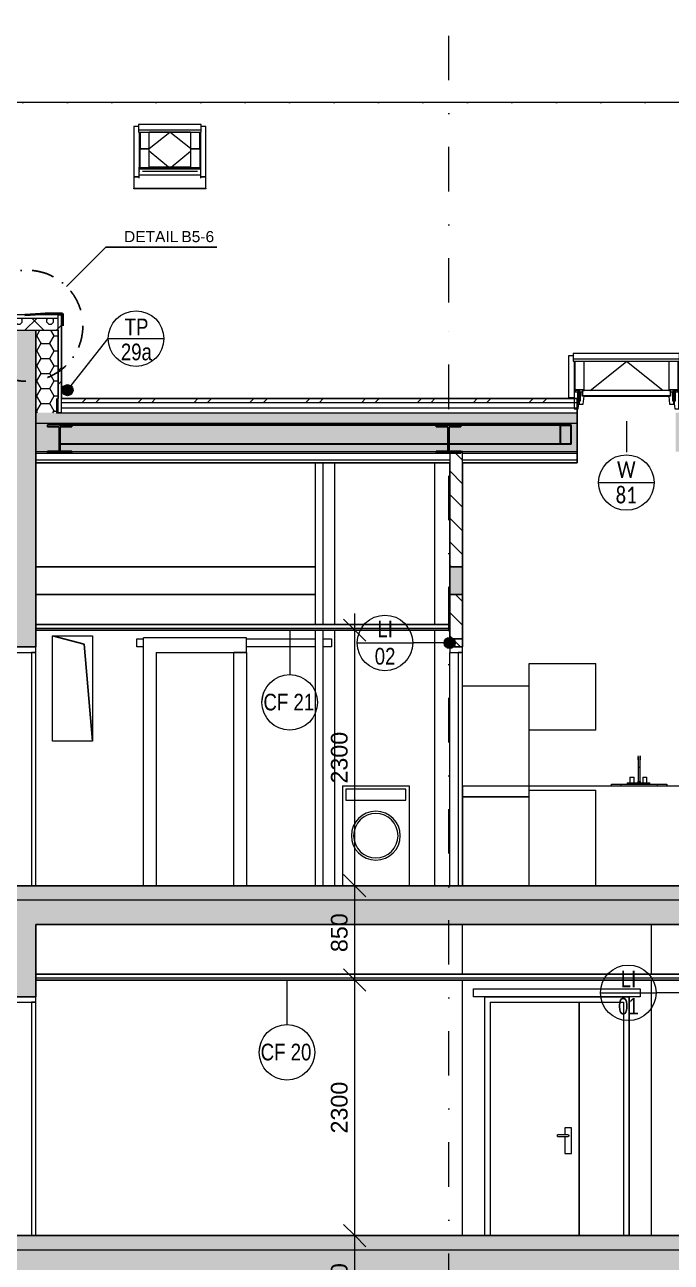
# Model space of a CAD drawing. Header units: millimetres. Extents: x -9657 to 178820, y -8645 to 72638.
# Drawn here: x 45482 to 51301, y 3810 to 14950 of the extents above; entities that cross this region are included whole.
import ezdxf

# ---------------------------------------------------------------- set-up
doc = ezdxf.new("R2010")
doc.units = ezdxf.units.MM
for name, pattern in [('HA_DashDot_10mm-S3mm', [1000, 400, -300, 0, -300]), ('HA_DashDot_4mm-S1mm', [400, 200, -100, 0, -100]), ('HA_Dot-S4mm', [400, 0, -400])]:
    doc.linetypes.add(name, pattern=pattern)
for name, color, linetype, lineweight in [('A-____-____-DIMS', 9, 'Continuous', 5), ('A-____-____-DIMS-100', 9, 'Continuous', 5), ('A-CLNG-____-IDEN', 9, 'Continuous', 9), ('A-CLNG-____-MCUT', 9, 'Continuous', 25), ('A-DETL-____-OTLN', 9, 'Continuous', 25), ('A-DETL-____-THIN', 9, 'Continuous', 9), ('A-DETL-____-WIDE', 9, 'Continuous', 40), ('A-DETL-GENF-OTLN', 9, 'Continuous', 9), ('A-DOOR-____-MCUT', 9, 'Continuous', 9), ('A-DOOR-____-OTLN', 9, 'Continuous', 9), ('A-DOOR-FRAM-MCUT', 9, 'Continuous', 9), ('A-DOOR-FRAM-OTLN', 9, 'Continuous', 9), ('A-FLOR-____-MCUT', 9, 'Continuous', 25), ('A-FLOR-____-OVHD', 9, 'HA_DashDot_4mm-S1mm', 25), ('A-FLOR-____-PATT', 9, 'Continuous', 25), ('A-FLOR-LEVL-OTLN', 9, 'Continuous', 9), ('A-GENM-____-IDEN', 9, 'Continuous', 9), ('A-GENM-____-MCUT', 9, 'Continuous', 25), ('A-GENM-____-OTLN', 9, 'Continuous', 9), ('A-GLAZ-____-IDEN', 9, 'Continuous', 9), ('A-GLAZ-____-MCUT', 9, 'Continuous', 5), ('A-GLAZ-____-OTLN', 9, 'Continuous', 5), ('A-ROOF-____-MCUT', 9, 'Continuous', 25), ('A-ROOF-____-OTLN', 9, 'Continuous', 9), ('A-ROOF-____-PATT', 9, 'Continuous', 25), ('A-WALL-____-MCUT', 9, 'Continuous', 25), ('A-WALL-____-OTLN', 9, 'Continuous', 9), ('A-WALL-____-PATT', 9, 'Continuous', 25), ('E-ELEC-FIXT-OTLN', 9, 'Continuous', 9), ('G-____-____-TEXT', 9, 'Continuous', 5), ('I-WALL-____-MCUT', 9, 'Continuous', 25), ('I-WALL-____-OTLN', 9, 'Continuous', 9), ('P-SANR-FIXT-OTLN', 9, 'Continuous', 9), ('Q-CASE-____-OTLN', 9, 'Continuous', 9), ('Q-SPCQ-____-OTLN', 9, 'Continuous', 9), ('S-BEAM-____-MCUT', 9, 'Continuous', 25), ('S-COLS-____-OTLN', 9, 'Continuous', 9), ('S-GRID-____-OTLN', 9, 'Continuous', 5)]:
    doc.layers.add(name, color=color, linetype=linetype, lineweight=lineweight)
doc.styles.add('Arial_1', font='arial.ttf', dxfattribs={"height": 150})
doc.styles.add('Arial_2', font='arial.ttf', dxfattribs={"height": 100})
doc.styles.add('Arial_3', font='arial.ttf', dxfattribs={"width": 0.8, "height": 150})
doc.styles.add('Calibri', font='calibri.ttf', dxfattribs={"width": 0.8, "height": 150})
doc.dimstyles.new('Inner_Dimensions_1', dxfattribs={"dimscale": 304.8, "dimtxt": 153.03891, "dimasz": 0.656168, "dimexe": 0.492126, "dimexo": 0.0625, "dimgap": 0.065617, "dimtad": 1, "dimdec": 0, "dimzin": 0, "dimdsep": 46, "dimtxsty": 'Arial_1', "dimblk1": 'OBLIQUE', "dimblk2": 'OBLIQUE', "dimsah": 1, "dimcen": 0.09, "dimdle": 0.492126, "dimazin": 0, "dimtfac": 1, "dimtdec": 4, "dimtix": 1, "dimtmove": 0, "dimatfit": 3, "dimfxl": 0.492126, "dimfxlon": 1, "dimtvp": 1, "dimtolj": 1, "dimtzin": 0, "dimlwd": 9, "dimlwe": 9, "dimarcsym": 2})
pattern_1 = [(45, (-49176.07, 1865.4), (-251.447, 251.447), []), (45, (-49176.07, 2246.4), (-251.447, 251.447), [])]
pattern_2 = [(0, (-49176.066, 1865.4), (117.187, 67.658), [78.125, -156.25]), (120, (-49176.066, 1865.4), (-117.18755, 67.65879), [78.125, -156.25]), (60, (-49176.066, 1865.4), (-5e-05, 135.31592), [0, -156.25, 78.125, 0])]

# ---------------------------------------------------------------- blocks, each defined once
blk = doc.blocks.new('HA_DR_Double_Swing_Solid - In_BJ_1200x2100_800-1662849-ŘEZ C-C OBJEKT C')
at = {"layer": 'A-DOOR-____-OTLN', "color": 50}
for p, q in [((-27560, 4050), (-27560, 6150)), ((-27560, 6150), (-27560, 4050)), ((-27630, 5020), (-27690, 5020)), ((-27690, 5020), (-27690, 4957)), ((-27630, 4790), (-27630, 5020)), ((-27660, 4957), (-27755, 4957)), ((-27755, 4950), (-27755, 4957)), ((-27755, 4942), (-27755, 4950)), ((-27755, 4942), (-27660, 4942)), ((-27690, 4943), (-27690, 4790)), ((-27690, 4790), (-27630, 4790))]:
    blk.add_line(p, q, dxfattribs=at)
for points, knots in [([(-27660, 4957), (-27660, 4957), (-27659, 4957), (-27659, 4957), (-27658, 4957), (-27658, 4957), (-27657, 4957), (-27657, 4957), (-27657, 4957), (-27656, 4956), (-27656, 4956), (-27655, 4956), (-27655, 4955), (-27654, 4955), (-27654, 4954), (-27653, 4954), (-27653, 4953), (-27653, 4952), (-27652, 4951), (-27652, 4950)], [0.5, 0.5, 0.5, 0.5, 0.5208333, 0.5416667, 0.5625, 0.5833333, 0.6041667, 0.625, 0.6458333, 0.6666667, 0.6875, 0.7083333, 0.75, 0.7708333, 0.7916667, 0.8333333, 0.875, 0.9166667, 1, 1, 1, 1]), ([(-27652, 4950), (-27652, 4949), (-27653, 4948), (-27653, 4947), (-27653, 4946), (-27654, 4946), (-27654, 4945), (-27655, 4945), (-27655, 4944), (-27656, 4944), (-27657, 4943), (-27657, 4943), (-27657, 4943), (-27658, 4943), (-27658, 4943), (-27659, 4943), (-27659, 4943), (-27660, 4942), (-27660, 4942)], [0, 0, 0, 0, 0.0833333, 0.125, 0.1666667, 0.2083333, 0.2291667, 0.25, 0.2916667, 0.3333333, 0.3541667, 0.375, 0.3958333, 0.4166667, 0.4375, 0.4583333, 0.4791667, 0.5, 0.5, 0.5, 0.5])]:
    blk.add_open_spline(points, degree=3, knots=knots, dxfattribs=at)
at = {"layer": 'A-DOOR-FRAM-OTLN', "color": 50}
for p, q in [((-28410, 4050), (-28410, 6200)), ((-27110, 6200), (-28410, 6200)), ((-28360, 6150), (-28360, 4050)), ((-28360, 6150), (-27160, 6150)), ((-27160, 6150), (-27160, 4050)), ((-27110, 4050), (-27110, 6200))]:
    blk.add_line(p, q, dxfattribs=at)
blk = doc.blocks.new('HA_DR_Single_Swing_Solid - In_BJ_900x2100_Vstup-V38-ŘEZ C-C OBJEKT C')
at = {"layer": 'A-DOOR-____-MCUT', "color": 50}
for p, q in [((-32450, 9300), (-32490, 9300)), ((-32490, 9300), (-32490, 7200)), ((-32450, 7200), (-32450, 9300)), ((-32490, 7200), (-32450, 7200))]:
    blk.add_line(p, q, dxfattribs=at)
at = {"layer": 'A-DOOR-FRAM-MCUT', "color": 50}
for p, q in [((-32450, 9350), (-32700, 9350)), ((-32700, 9350), (-32700, 9300)), ((-32700, 9300), (-32450, 9300)), ((-32450, 9300), (-32450, 9350))]:
    blk.add_line(p, q, dxfattribs=at)
at = {"layer": 'A-DOOR-FRAM-OTLN', "color": 50}
blk.add_line((-32700, 7200), (-32700, 9300), dxfattribs=at)
blk = doc.blocks.new('HA_DR_Single_SlidingToPocket_Solid - In_BJ_700x2100-2021921-ŘEZ C-C OBJEKT C')
at = {"layer": 'A-DOOR-FRAM-OTLN', "color": 50}
for p, q in [((-31480, 7200), (-31480, 9430)), ((-30555, 9430), (-31480, 9430)), ((-30555, 9300), (-30555, 9430)), ((-31367, 9300), (-31367, 7200)), ((-31367, 9300), (-30555, 9300)), ((-30667, 7200), (-30667, 9300)), ((-30555, 9300), (-30667, 9300)), ((-30555, 9300), (-30555, 7200))]:
    blk.add_line(p, q, dxfattribs=at)
blk = doc.blocks.new('Casework 9 - Casework 6-1428134-ŘEZ C-C OBJEKT C')
at = {"layer": 'Q-CASE-____-OTLN', "color": 50}
for q in [(-24685, 8100), (-28610, 7200)]:
    blk.add_line((-28610, 8100), q, dxfattribs=at)
blk = doc.blocks.new('Lednice_Mraznička_ADNS - Lednice 600x600x1800-1423141-ŘEZ C-C OBJEKT C')
at = {"layer": 'Q-SPCQ-____-OTLN', "color": 50}
for p, q in [((-28610, 9000), (-28010, 9000)), ((-28610, 8000), (-28610, 9000)), ((-28010, 8000), (-28010, 9000)), ((-28010, 8000), (-28610, 8000)), ((-28610, 8000), (-28010, 8000)), ((-28610, 7200), (-28610, 8000)), ((-28010, 7200), (-28010, 8000))]:
    blk.add_line(p, q, dxfattribs=at)
blk = doc.blocks.new('Kuchyňská_linka_myčka_ADNS - Myčka-1423139-ŘEZ C-C OBJEKT C')
at = {"layer": 'Q-SPCQ-____-OTLN', "color": 50}
for p, q in [((-28010, 9200), (-27410, 9200)), ((-28010, 9000), (-28010, 9200)), ((-27410, 8600), (-27410, 9200)), ((-27410, 8600), (-28010, 8600)), ((-28010, 8060), (-27410, 8060)), ((-28010, 7200), (-28010, 8060)), ((-27410, 7200), (-27410, 8060))]:
    blk.add_line(p, q, dxfattribs=at)
blk = doc.blocks.new('Skříňka se dřezem_ pravoúhlá - 500 x 440mm-1427235-ŘEZ C-C OBJEKT C')
at = {"layer": 'P-SANR-FIXT-OTLN', "color": 50}
for p, q in [((-27020, 8373), (-27020, 8373)), ((-27030, 8333), (-27030, 8325)), ((-27030, 8318), (-27030, 8138)), ((-27030, 8300), (-27030, 8265)), ((-27020, 8265), (-27029, 8265)), ((-27011, 8265), (-27020, 8265)), ((-27011, 8265), (-27011, 8300)), ((-27010, 8138), (-27010, 8333)), ((-27103, 8176), (-27103, 8125)), ((-27103, 8176), (-27064, 8176)), ((-27064, 8125), (-27064, 8176)), ((-27033, 8138), (-27033, 8125)), ((-27033, 8138), (-27007, 8138)), ((-27007, 8125), (-27007, 8138)), ((-26988, 8176), (-26988, 8125)), ((-26988, 8176), (-26950, 8176)), ((-26950, 8125), (-26950, 8176)), ((-27271, 8113), (-27271, 8100)), ((-27270, 8113), (-27186, 8113)), ((-27270, 8100), (-27270, 8113)), ((-27186, 8113), (-26855, 8113)), ((-27186, 8113), (-27186, 8100)), ((-27128, 8125), (-27128, 8113)), ((-27127, 8125), (-27109, 8125)), ((-27109, 8125), (-27083, 8125)), ((-27083, 8125), (-26969, 8125)), ((-26969, 8125), (-26944, 8125)), ((-26944, 8125), (-26925, 8125)), ((-26925, 8113), (-26925, 8125)), ((-26855, 8113), (-26770, 8113)), ((-26855, 8100), (-26855, 8113)), ((-26770, 8100), (-26770, 8113)), ((-26770, 8113), (-26770, 8113)), ((-26770, 8100), (-26770, 8113)), ((-26769, 8100), (-26769, 8113))]:
    blk.add_line(p, q, dxfattribs=at)
at = {"layer": 'P-SANR-FIXT-OTLN', "color": 50, "flags": 128}
for points in [[(-27030, 8364), (-27030, 8363), (-27030, 8363), (-27030, 8363), (-27030, 8363), (-27030, 8362), (-27030, 8362), (-27030, 8361), (-27030, 8360), (-27030, 8359), (-27030, 8359), (-27030, 8357), (-27030, 8356), (-27030, 8355), (-27030, 8354), (-27030, 8352), (-27030, 8351), (-27030, 8349), (-27030, 8348), (-27030, 8346), (-27030, 8344), (-27030, 8342), (-27030, 8340), (-27030, 8338), (-27030, 8336), (-27030, 8334), (-27030, 8332), (-27030, 8330), (-27030, 8328), (-27030, 8325), (-27030, 8323), (-27030, 8321), (-27030, 8318), (-27030, 8316), (-27030, 8313), (-27030, 8311), (-27030, 8308), (-27030, 8306), (-27030, 8303), (-27030, 8301), (-27030, 8300)], [(-27030, 8333), (-27030, 8335), (-27030, 8336), (-27030, 8337), (-27030, 8338), (-27030, 8339), (-27030, 8341), (-27030, 8342), (-27030, 8343), (-27030, 8344), (-27030, 8345), (-27030, 8346), (-27030, 8347), (-27030, 8348), (-27030, 8349), (-27030, 8350), (-27030, 8351), (-27030, 8352), (-27030, 8353), (-27030, 8354), (-27030, 8355), (-27030, 8356)], [(-27029, 8365), (-27029, 8365), (-27029, 8366), (-27029, 8366), (-27029, 8367), (-27029, 8367), (-27029, 8367), (-27029, 8368), (-27028, 8368), (-27028, 8368)], [(-27012, 8369), (-27012, 8368), (-27012, 8368), (-27011, 8368), (-27011, 8367), (-27011, 8367), (-27011, 8367), (-27011, 8366), (-27011, 8366), (-27011, 8366), (-27011, 8365), (-27011, 8365), (-27011, 8364), (-27011, 8364), (-27010, 8364), (-27010, 8364)], [(-27011, 8300), (-27011, 8303), (-27011, 8305), (-27011, 8308), (-27011, 8310), (-27011, 8313), (-27011, 8315), (-27011, 8318), (-27011, 8320), (-27011, 8322), (-27011, 8325), (-27011, 8327), (-27011, 8329), (-27011, 8332), (-27011, 8334), (-27011, 8336), (-27011, 8338), (-27011, 8340), (-27011, 8342), (-27011, 8344), (-27011, 8346), (-27011, 8347), (-27011, 8349), (-27011, 8351), (-27011, 8352), (-27011, 8353), (-27011, 8355), (-27011, 8356), (-27011, 8357), (-27011, 8358), (-27011, 8359), (-27011, 8360), (-27011, 8361), (-27011, 8362), (-27011, 8362), (-27011, 8363), (-27011, 8363), (-27011, 8363), (-27011, 8363), (-27011, 8364), (-27011, 8364)], [(-27010, 8364), (-27010, 8364), (-27010, 8363), (-27010, 8363), (-27010, 8363), (-27010, 8363), (-27010, 8363), (-27010, 8362), (-27010, 8362), (-27010, 8362), (-27010, 8361), (-27010, 8361), (-27010, 8360), (-27010, 8360), (-27010, 8359), (-27010, 8358), (-27010, 8358), (-27010, 8357), (-27010, 8356), (-27010, 8355), (-27010, 8354), (-27010, 8353), (-27010, 8353), (-27010, 8352), (-27010, 8351), (-27010, 8350), (-27010, 8349), (-27010, 8348), (-27010, 8347), (-27010, 8345), (-27010, 8344), (-27010, 8343), (-27010, 8342), (-27010, 8341), (-27010, 8340), (-27010, 8338), (-27010, 8337), (-27010, 8336), (-27010, 8335), (-27010, 8334), (-27010, 8333)]]:
    blk.add_lwpolyline(points, dxfattribs=at)
blk = doc.blocks.new('HA_DR_Single_Swing_Solid - In_BJ_900x2100_Vstup-V41-ŘEZ C-C OBJEKT C')
at = {"layer": 'A-DOOR-____-MCUT', "color": 50}
for p, q in [((-32450, 6150), (-32490, 6150)), ((-32490, 6150), (-32490, 4050)), ((-32450, 4050), (-32450, 6150)), ((-32490, 4050), (-32450, 4050))]:
    blk.add_line(p, q, dxfattribs=at)
at = {"layer": 'A-DOOR-FRAM-MCUT', "color": 50}
for p, q in [((-32450, 6200), (-32700, 6200)), ((-32700, 6200), (-32700, 6150)), ((-32700, 6150), (-32450, 6150)), ((-32450, 6150), (-32450, 6200))]:
    blk.add_line(p, q, dxfattribs=at)
at = {"layer": 'A-DOOR-FRAM-OTLN', "color": 50}
blk.add_line((-32700, 6150), (-32700, 4050), dxfattribs=at)
blk = doc.blocks.new('R_bathroom_washing_machine - 600x600x900-1428203-ŘEZ C-C OBJEKT C')
at = {"layer": 'E-ELEC-FIXT-OTLN', "color": 50}
for p, q in [((-29690, 8100), (-29090, 8100)), ((-29690, 8100), (-29690, 7200)), ((-29660, 8070), (-29660, 7970)), ((-29120, 8070), (-29660, 8070)), ((-29120, 7970), (-29120, 8070)), ((-29090, 8100), (-29090, 7200)), ((-29660, 7970), (-29120, 7970))]:
    blk.add_line(p, q, dxfattribs=at)
for radius, start, end in [(220, 90, 270), (200, 90, 270), (220, 270, 90), (200, 270, 90)]:
    blk.add_arc((-29390, 7650), radius, start, end, dxfattribs=at)
blk = doc.blocks.new('Roof-Windows_VELUX_GLL_1061 - PK08-1786651-ŘEZ C-C OBJEKT C')
at = {"layer": 'A-GLAZ-____-MCUT', "color": 250}
for p, q in [((-27606, 11591), (-27656, 11591)), ((-27656, 11591), (-27656, 11585)), ((-27573, 11644), (-27606, 11644)), ((-27606, 11644), (-27606, 11493)), ((-27606, 11585), (-27606, 11591)), ((-27516, 11664), (-27600, 11664)), ((-27600, 11664), (-27600, 11648)), ((-27600, 11648), (-27591, 11648)), ((-27591, 11648), (-27591, 11660)), ((-27591, 11660), (-27556, 11660)), ((-27573, 11561), (-27573, 11644)), ((-27556, 11660), (-27556, 11645)), ((-27556, 11645), (-27530, 11645)), ((-27533, 11643), (-27552, 11643)), ((-27552, 11643), (-27552, 11561)), ((-27533, 11608), (-27533, 11643)), ((-27516, 11608), (-27533, 11608)), ((-26739, 11657), (-27530, 11657)), ((-27530, 11657), (-27530, 11613)), ((-27530, 11645), (-27530, 11657)), ((-27530, 11657), (-27516, 11657)), ((-27530, 11613), (-26739, 11613)), ((-27523, 11535), (-27516, 11608)), ((-27516, 11657), (-27516, 11664)), ((-26670, 11664), (-26754, 11664)), ((-26754, 11664), (-26754, 11657)), ((-26754, 11657), (-26739, 11657)), ((-26737, 11608), (-26754, 11608)), ((-26754, 11608), (-26747, 11535)), ((-26739, 11613), (-26739, 11657)), ((-26739, 11657), (-26739, 11645)), ((-26739, 11645), (-26714, 11645)), ((-26718, 11643), (-26737, 11643)), ((-26737, 11643), (-26737, 11608)), ((-26718, 11561), (-26718, 11643)), ((-26714, 11645), (-26714, 11660)), ((-26714, 11660), (-26679, 11660)), ((-26664, 11644), (-26697, 11644)), ((-26697, 11644), (-26697, 11561)), ((-26679, 11660), (-26679, 11648)), ((-26679, 11648), (-26670, 11648)), ((-26670, 11648), (-26670, 11664)), ((-26664, 11493), (-26664, 11644)), ((-26614, 11591), (-26664, 11591)), ((-26664, 11591), (-26664, 11585)), ((-26614, 11585), (-26614, 11591)), ((-27656, 11585), (-27606, 11585)), ((-27606, 11493), (-27570, 11493)), ((-27564, 11561), (-27573, 11561)), ((-27570, 11493), (-27564, 11540)), ((-27564, 11540), (-27564, 11561)), ((-27552, 11561), (-27561, 11561)), ((-27561, 11561), (-27561, 11535)), ((-27561, 11535), (-27523, 11535)), ((-26747, 11535), (-26709, 11535)), ((-26709, 11561), (-26718, 11561)), ((-26709, 11535), (-26709, 11561)), ((-26697, 11561), (-26706, 11561)), ((-26706, 11561), (-26706, 11540)), ((-26706, 11540), (-26700, 11493)), ((-26700, 11493), (-26664, 11493)), ((-26664, 11585), (-26614, 11585))]:
    blk.add_line(p, q, dxfattribs=at)
at = {"layer": 'A-GLAZ-____-OTLN', "color": 250}
for p, q in [((-27614, 11971), (-27656, 11971)), ((-27656, 11971), (-27656, 11591)), ((-26656, 11991), (-27614, 11991)), ((-27614, 11991), (-27614, 11939)), ((-26656, 11939), (-27614, 11939)), ((-27614, 11939), (-27614, 11921)), ((-27614, 11921), (-26656, 11921)), ((-27606, 11921), (-27606, 11644)), ((-27600, 11921), (-27600, 11664)), ((-27516, 11664), (-27516, 11921)), ((-26754, 11920), (-27516, 11920)), ((-27462, 11657), (-27135, 11920)), ((-26808, 11657), (-27135, 11920)), ((-26754, 11921), (-26754, 11664)), ((-26670, 11664), (-26670, 11921)), ((-26664, 11921), (-26664, 11644)), ((-26656, 11939), (-26656, 11991)), ((-26614, 11971), (-26656, 11971)), ((-26656, 11921), (-26656, 11939)), ((-26614, 11591), (-26614, 11971)), ((-27573, 11660), (-27573, 11644)), ((-27564, 11561), (-27564, 11660)), ((-27561, 11561), (-27561, 11660)), ((-27552, 11645), (-27552, 11643)), ((-27533, 11645), (-27533, 11643)), ((-27516, 11613), (-27516, 11608)), ((-26754, 11613), (-26754, 11608)), ((-26737, 11645), (-26737, 11643)), ((-26718, 11645), (-26718, 11643)), ((-26709, 11660), (-26709, 11561)), ((-26706, 11660), (-26706, 11561)), ((-26697, 11660), (-26697, 11644))]:
    blk.add_line(p, q, dxfattribs=at)
blk = doc.blocks.new('Roof-Windows_VELUX_GLL_1061 - CK02-1785915-ŘEZ C-C OBJEKT C')
at = {"layer": 'A-GLAZ-____-OTLN', "color": 250}
for p, q in [((-43940, 14053), (-44506, 14053)), ((-44506, 14053), (-44506, 14001)), ((-43940, 14001), (-43940, 14053)), ((-44506, 14033), (-44548, 14033)), ((-44548, 14033), (-44548, 13581)), ((-43940, 14001), (-44506, 14001)), ((-44506, 14001), (-44506, 13983)), ((-44506, 13983), (-43940, 13983)), ((-44498, 13983), (-44498, 13667)), ((-44491, 13983), (-44491, 13834)), ((-44408, 13834), (-44408, 13983)), ((-44037, 13982), (-44408, 13982)), ((-44408, 13836), (-44223, 13982)), ((-44037, 13836), (-44223, 13982)), ((-44037, 13983), (-44037, 13834)), ((-43954, 13834), (-43954, 13983)), ((-43948, 13983), (-43948, 13667)), ((-43898, 14033), (-43940, 14033)), ((-43940, 13983), (-43940, 14001)), ((-43898, 13581), (-43898, 14033)), ((-44491, 13834), (-44408, 13834)), ((-44491, 13662), (-44491, 13834)), ((-44408, 13834), (-44491, 13834)), ((-44408, 13662), (-44408, 13834)), ((-44037, 13834), (-43954, 13834)), ((-44037, 13834), (-44037, 13662)), ((-43954, 13834), (-44037, 13834)), ((-43954, 13834), (-43954, 13662)), ((-44234, 13667), (-44408, 13813)), ((-44211, 13667), (-44037, 13813)), ((-44498, 13663), (-44498, 13667)), ((-44491, 13667), (-44498, 13667)), ((-44498, 13660), (-44498, 13663)), ((-44498, 13651), (-44498, 13660)), ((-43948, 13660), (-44498, 13660)), ((-44498, 13635), (-44498, 13651)), ((-43948, 13651), (-44498, 13651)), ((-44498, 13635), (-44498, 13627)), ((-44498, 13604), (-44498, 13628)), ((-44498, 13599), (-44498, 13604)), ((-44498, 13599), (-43948, 13599)), ((-44498, 13568), (-44498, 13599)), ((-44408, 13662), (-44491, 13662)), ((-44408, 13661), (-44491, 13661)), ((-44465, 13635), (-44465, 13627)), ((-44465, 13632), (-43981, 13632)), ((-44037, 13667), (-44408, 13667)), ((-43954, 13662), (-44037, 13662)), ((-43954, 13661), (-44037, 13661)), ((-43981, 13635), (-43981, 13627)), ((-43948, 13667), (-43954, 13667)), ((-43948, 13667), (-43948, 13663)), ((-43948, 13663), (-43948, 13660)), ((-43948, 13660), (-43948, 13651)), ((-43948, 13651), (-43948, 13635)), ((-43948, 13635), (-43948, 13627)), ((-43948, 13628), (-43948, 13604)), ((-43948, 13604), (-43948, 13599)), ((-43948, 13599), (-43948, 13568)), ((-44548, 13581), (-44498, 13581)), ((-44498, 13581), (-44548, 13581)), ((-44548, 13581), (-44548, 13478)), ((-43948, 13581), (-43898, 13581)), ((-43898, 13581), (-43948, 13581)), ((-43898, 13478), (-43898, 13581)), ((-44548, 13478), (-43898, 13478)), ((-44548, 13474), (-44548, 13478)), ((-43898, 13474), (-44548, 13474)), ((-43898, 13478), (-43898, 13474))]:
    blk.add_line(p, q, dxfattribs=at)
blk = doc.blocks.new('HA_DR_Single_Swing_Solid - In_BJ_800x2100-2040335-ŘEZ C-C OBJEKT C')
at = {"layer": 'A-DOOR-____-MCUT', "color": 50}
for p, q in [((-28610, 9300), (-28650, 9300)), ((-28650, 9300), (-28650, 7200)), ((-28610, 7200), (-28610, 9300)), ((-28650, 7200), (-28610, 7200))]:
    blk.add_line(p, q, dxfattribs=at)
at = {"layer": 'A-DOOR-FRAM-MCUT', "color": 50}
for p, q in [((-28610, 9350), (-28725, 9350)), ((-28725, 9350), (-28725, 9300)), ((-28725, 9300), (-28610, 9300)), ((-28610, 9300), (-28610, 9350))]:
    blk.add_line(p, q, dxfattribs=at)
at = {"layer": 'A-DOOR-FRAM-OTLN', "color": 50}
blk.add_line((-28725, 7200), (-28725, 9300), dxfattribs=at)
blk = doc.blocks.new('TB_Porotherm KP11_5_1500mm - TB_Porotherm KP11_5_1500mm-1870867-ŘEZ C-C OBJEKT C')
at = {"layer": 'A-GENM-____-OTLN', "color": 50}
for p, q in [((-42065, 3050), (-42065, 3121)), ((-42065, 3121), (-40565, 3121)), ((-40565, 3121), (-40565, 3050)), ((-40565, 3050), (-42065, 3050))]:
    blk.add_line(p, q, dxfattribs=at)
blk = doc.blocks.new('TB_Porotherm KP11_5_1250mm - TB_Porotherm KP11_5_1250mm-V51-ŘEZ C-C OBJEKT C')
at = {"layer": 'A-GENM-____-OTLN', "lineweight": 5}
h = blk.add_hatch(dxfattribs=at)
h.set_pattern_fill('FP_27', color=256, style=0, pattern_type=2)
h.set_pattern_definition([(45, (-49176.07, 1865.4), (-176.7767, 176.7767), []), (45, (-49105.36, 1865.4), (-176.7767, 176.7767), []), (45, (-48963.93, 1865.4), (-106.066, 247.4874), [100, -50, 3.353, -46.647])])
h.paths.add_polyline_path([(-28610, 9350), (-28610, 9421), (-28725, 9421), (-28725, 9350)])
at = {"layer": 'A-GENM-____-MCUT', "color": 10}
for p, q in [((-28610, 9421), (-28725, 9421)), ((-28725, 9421), (-28725, 9350)), ((-28610, 9350), (-28610, 9421)), ((-28725, 9350), (-28610, 9350))]:
    blk.add_line(p, q, dxfattribs=at)
blk = doc.blocks.new('TB_Porotherm KP11_5_1750mm - TB_Porotherm KP11_5_1750mm-1871670-ŘEZ C-C OBJEKT C')
at = {"layer": 'A-GENM-____-OTLN', "color": 50}
for p, q in [((-31540, 9350), (-31540, 9421)), ((-31540, 9421), (-31480, 9421)), ((-30555, 9421), (-29932, 9421)), ((-29868, 9421), (-29790, 9421)), ((-29790, 9421), (-29790, 9350)), ((-31480, 9350), (-31540, 9350)), ((-29932, 9350), (-30555, 9350)), ((-29790, 9350), (-29868, 9350))]:
    blk.add_line(p, q, dxfattribs=at)
blk = doc.blocks.new('HA_GM_Opening_Rectangle_WallBased - Default-1969288-ŘEZ C-C OBJEKT C')
at = {"layer": 'A-DETL-GENF-OTLN', "color": 10, "lineweight": 25}
for p, q in [((-32016, 9374), (-32300, 9450)), ((-31940, 8500), (-32016, 9374))]:
    blk.add_line(p, q, dxfattribs=at)
blk = doc.blocks.new('185-01_OBJEKT C_Central_rvt-2-ŘEZ C-C OBJEKT C')
at = {"layer": 'A-FLOR-____-PATT', "lineweight": 9}
for points in [[(-34835, 10700), (-32450, 10700), (-32450, 10900), (-34835, 10900), (-34835, 10888)], [(-23075, 6850), (-23075, 7070), (-40225, 7070), (-40225, 6850), (-23435, 6850)], [(-23435, 3700), (-23435, 3920), (-45195, 3920), (-45195, 3700), (-23680, 3700)]]:
    blk.add_hatch(color=254, dxfattribs=at).paths.add_polyline_path(points)
at = {"layer": 'A-FLOR-____-PATT', "lineweight": 5}
blk.add_hatch(color=7, dxfattribs=at).paths.add_polyline_path([(-23680, 7070), (-23435, 7070), (-23435, 7200), (-40225, 7200), (-40225, 7070), (-24227, 7070)])
h = blk.add_hatch(color=7, dxfattribs=at)
h.paths.add_polyline_path([(-44735, 3920), (-40475, 3920), (-40475, 4050), (-44735, 4050)])
h.paths.add_polyline_path([(-23585, 3920), (-23585, 4050), (-40225, 4050), (-40225, 3920), (-23680, 3920)])
at = {"layer": 'A-ROOF-____-PATT', "lineweight": 5}
h = blk.add_hatch(dxfattribs=at)
h.set_pattern_fill('FP_24', color=8, style=0, pattern_type=2)
h.set_pattern_definition(pattern_1)
h.paths.add_polyline_path([(-23680, 11550), (-22995, 11550), (-22995, 11585), (-26691, 11585), (-26691, 11550), (-24774, 11550)])
h.paths.add_polyline_path([(-27579, 11550), (-27579, 11585), (-32220, 11585), (-32220, 11550), (-27646, 11550)])
h.paths.add_polyline_path([(-37627, 11550), (-37542, 11550), (-37542, 11585), (-45275, 11585), (-45275, 11550), (-37900, 11550)])
h = blk.add_hatch(dxfattribs=at)
h.set_pattern_fill('FP_25', color=250, style=0, pattern_type=2)
h.set_pattern_definition(pattern_2)
h.paths.add_polyline_path([(-23680, 11363), (-22995, 11363), (-22995, 11457), (-26691, 11457), (-26691, 11363), (-24774, 11363)])
h.paths.add_polyline_path([(-27579, 11363), (-27579, 11457), (-32450, 11457), (-32450, 11363), (-28056, 11363)])
h.paths.add_polyline_path([(-37900, 11363), (-37312, 11363), (-37312, 11457), (-45275, 11457), (-45275, 11363), (-38994, 11363)])
h = blk.add_hatch(dxfattribs=at)
h.set_pattern_fill('FP_25', color=250, style=0, pattern_type=2)
h.set_pattern_definition(pattern_2)
h.paths.add_polyline_path([(-23435, 11107), (-22995, 11107), (-22995, 11363), (-26691, 11363), (-26691, 11107), (-23680, 11107)])
h.paths.add_polyline_path([(-28056, 11107), (-27579, 11107), (-27579, 11363), (-32450, 11363), (-32450, 11107), (-28603, 11107)])
h.paths.add_polyline_path([(-37312, 11107), (-37312, 11363), (-45275, 11363), (-45275, 11107), (-37900, 11107)])
at = {"layer": 'A-WALL-____-PATT', "lineweight": 5}
h = blk.add_hatch(dxfattribs=at)
h.set_pattern_fill('FP_24', color=250, style=0, pattern_type=2)
h.set_pattern_definition(pattern_1)
h.paths.add_polyline_path([(-32220, 11457), (-32220, 12340), (-32250, 12340), (-32250, 11585), (-32265, 11585), (-32265, 11457)])
at = {"layer": 'A-WALL-____-PATT', "lineweight": 9}
for points in [[(-32450, 10900), (-32450, 12200), (-32650, 12200), (-32650, 10900)], [(-32700, 9350), (-32450, 9350), (-32450, 10700), (-32700, 10700), (-32700, 9800)], [(-28610, 9820), (-28610, 10070), (-28725, 10070), (-28725, 9820)], [(-32450, 6200), (-32450, 6850), (-32700, 6850), (-32700, 6200)]]:
    blk.add_hatch(color=254, dxfattribs=at).paths.add_polyline_path(points)
at = {"layer": 'A-WALL-____-PATT', "lineweight": 5}
h = blk.add_hatch(dxfattribs=at)
h.set_pattern_fill('FP_25', color=250, style=0, pattern_type=2)
h.set_pattern_definition(pattern_2)
h.paths.add_polyline_path([(-32265, 11457), (-32250, 11457), (-32250, 12200), (-32450, 12200), (-32450, 11457), (-32431, 11457)])
h = blk.add_hatch(dxfattribs=at)
h.set_pattern_fill('FP_23', color=250, style=0, pattern_type=2)
h.set_pattern_definition([(135, (-49176.07, 1865.4), (-106.066, -106.066), [])])
h.paths.add_polyline_path([(-28610, 9350), (-28610, 9820), (-28725, 9820), (-28725, 9350)])
h.paths.add_polyline_path([(-28725, 10070), (-28610, 10070), (-28610, 11107), (-28725, 11107), (-28725, 10576)])
at = {"layer": 'A-CLNG-____-MCUT', "color": 10}
for p, q in [((-28725, 9552), (-32450, 9552)), ((-32450, 9500), (-28725, 9500)), ((-26535, 6402), (-32450, 6402)), ((-32450, 6402), (-32450, 6350)), ((-32450, 6350), (-26535, 6350))]:
    blk.add_line(p, q, dxfattribs=at)
at = {"layer": 'A-CLNG-____-MCUT', "color": 50, "lineweight": 9}
for p, q in [((-32450, 9552), (-32450, 9516)), ((-32450, 9516), (-32450, 9500)), ((-28725, 9516), (-32450, 9516)), ((-28725, 9516), (-28725, 9552)), ((-28725, 9500), (-28725, 9516)), ((-26535, 6366), (-32450, 6366))]:
    blk.add_line(p, q, dxfattribs=at)
at = {"layer": 'A-FLOR-____-MCUT', "color": 10}
for p, q in [((-32450, 10700), (-32450, 10900)), ((-23435, 7200), (-40225, 7200)), ((-32450, 6850), (-26535, 6850)), ((-23585, 4050), (-40225, 4050))]:
    blk.add_line(p, q, dxfattribs=at)
at = {"layer": 'A-FLOR-____-MCUT', "color": 50, "lineweight": 9}
for p, q in [((-23435, 7070), (-40225, 7070)), ((-23585, 3920), (-40225, 3920))]:
    blk.add_line(p, q, dxfattribs=at)
at = {"layer": 'A-ROOF-____-MCUT', "color": 10}
for p, q in [((-27579, 11585), (-32220, 11585)), ((-27579, 11005), (-27579, 11585)), ((-32450, 11005), (-28725, 11005)), ((-28610, 11005), (-27579, 11005))]:
    blk.add_line(p, q, dxfattribs=at)
at = {"layer": 'A-ROOF-____-MCUT', "color": 50, "lineweight": 9}
for p, q in [((-32220, 11550), (-27579, 11550)), ((-32220, 11503), (-27579, 11503)), ((-32450, 11457), (-32450, 11363)), ((-32450, 11363), (-32450, 11107)), ((-32450, 11363), (-27579, 11363)), ((-32220, 11457), (-32250, 11457)), ((-32220, 11457), (-27579, 11457)), ((-32450, 11107), (-28725, 11107)), ((-32450, 11107), (-32450, 11092)), ((-32450, 11092), (-28725, 11092)), ((-32450, 11092), (-32450, 11034)), ((-32450, 11034), (-28725, 11034)), ((-32450, 11034), (-32450, 11005)), ((-28725, 11107), (-28610, 11107)), ((-28610, 11107), (-27579, 11107)), ((-28610, 11092), (-27579, 11092)), ((-28610, 11034), (-27579, 11034))]:
    blk.add_line(p, q, dxfattribs=at)
at = {"layer": 'A-ROOF-____-OTLN', "color": 50}
for p, q in [((-22995, 14250), (-45275, 14250)), ((-27564, 11608), (-27561, 11608)), ((-27561, 11603), (-27564, 11603)), ((-26753, 11603), (-27517, 11603)), ((-27516, 11608), (-26754, 11608))]:
    blk.add_line(p, q, dxfattribs=at)
at = {"layer": 'A-WALL-____-MCUT', "color": 10}
for p, q in [((-32220, 12340), (-32250, 12340)), ((-32220, 11585), (-32220, 12340)), ((-32450, 10900), (-32450, 11005))]:
    blk.add_line(p, q, dxfattribs=at)
at = {"layer": 'A-WALL-____-MCUT', "color": 50, "lineweight": 9}
for p, q in [((-32450, 11585), (-32450, 12200)), ((-32450, 12200), (-32450, 11585)), ((-32250, 12200), (-32250, 11585)), ((-32250, 11585), (-32250, 12200)), ((-32450, 11585), (-32450, 11457)), ((-32265, 11585), (-32265, 11550)), ((-32265, 11550), (-32265, 11503)), ((-32265, 11503), (-32265, 11457)), ((-32250, 11457), (-32250, 11585)), ((-32220, 11550), (-32220, 11585)), ((-32220, 11503), (-32220, 11550)), ((-32220, 11457), (-32220, 11503)), ((-32450, 11363), (-32450, 11457)), ((-32450, 11107), (-32450, 11363)), ((-32265, 11457), (-32220, 11457)), ((-32450, 11092), (-32450, 11107)), ((-32450, 11034), (-32450, 11092)), ((-32450, 11005), (-32450, 11034)), ((-28610, 11107), (-28725, 11107)), ((-28725, 11107), (-28725, 11092)), ((-28725, 11092), (-28725, 11034)), ((-28725, 11034), (-28725, 11005)), ((-28610, 11092), (-28610, 11107)), ((-28610, 11034), (-28610, 11092)), ((-28610, 11005), (-28610, 11034)), ((-28725, 10070), (-28610, 10070)), ((-28610, 10070), (-28725, 10070)), ((-28610, 9820), (-28725, 9820)), ((-28725, 9820), (-28610, 9820)), ((-32450, 9516), (-32450, 9552)), ((-32450, 9500), (-32450, 9516)), ((-28725, 9552), (-28725, 9516)), ((-28725, 9516), (-28725, 9500))]:
    blk.add_line(p, q, dxfattribs=at)
at = {"layer": 'A-WALL-____-OTLN', "color": 50}
blk.add_line((-32450, 11457), (-32450, 11585), dxfattribs=at)
at = {"layer": 'I-WALL-____-MCUT', "color": 10}
for p, q in [((-28725, 11005), (-28725, 10070)), ((-28610, 10070), (-28610, 11005)), ((-32450, 9552), (-32450, 10700)), ((-28725, 10070), (-28725, 9820)), ((-28610, 9820), (-28610, 10070)), ((-28725, 9820), (-28725, 9552)), ((-28610, 9350), (-28610, 9820)), ((-32450, 9350), (-32450, 9500)), ((-28725, 9500), (-28725, 9350)), ((-32700, 9350), (-32450, 9350)), ((-28725, 9350), (-28610, 9350)), ((-32450, 6200), (-32450, 6850)), ((-32700, 6200), (-32450, 6200))]:
    blk.add_line(p, q, dxfattribs=at)
at = {"layer": 'I-WALL-____-OTLN', "color": 50}
for p, q in [((-29760, 9552), (-29760, 11005)), ((-28860, 9552), (-28860, 11005)), ((-32450, 10070), (-29932, 10070)), ((-29932, 10070), (-32450, 10070)), ((-29932, 9820), (-32450, 9820)), ((-32450, 9820), (-29932, 9820)), ((-29760, 7200), (-29760, 9500)), ((-28860, 7200), (-28860, 9500)), ((-32300, 8500), (-32300, 9450)), ((-32300, 9450), (-31940, 9450)), ((-31940, 9450), (-31940, 8500)), ((-31940, 8500), (-32300, 8500)), ((-28610, 6402), (-28610, 6850)), ((-26910, 6402), (-26910, 6850)), ((-28610, 4050), (-28610, 6350)), ((-26910, 4050), (-26910, 6350)), ((-28410, 6200), (-27110, 6200)), ((-28410, 4050), (-28410, 6200)), ((-27110, 6200), (-27110, 4050))]:
    blk.add_line(p, q, dxfattribs=at)
at = {"layer": 'S-COLS-____-OTLN', "color": 50}
for p, q in [((-29932, 9552), (-29932, 11005)), ((-29868, 11005), (-29868, 9552)), ((-29932, 7200), (-29932, 9500)), ((-29868, 9500), (-29868, 7200))]:
    blk.add_line(p, q, dxfattribs=at)
at = {"layer": 'A-DOOR-____-OTLN', "color": 50, "lineweight": 9}
for name in ['HA_DR_Single_SlidingToPocket_Solid - In_BJ_700x2100-2021921-ŘEZ C-C OBJEKT C', 'HA_DR_Single_Swing_Solid - In_BJ_900x2100_Vstup-V38-ŘEZ C-C OBJEKT C', 'HA_DR_Single_Swing_Solid - In_BJ_800x2100-2040335-ŘEZ C-C OBJEKT C', 'HA_DR_Single_Swing_Solid - In_BJ_900x2100_Vstup-V41-ŘEZ C-C OBJEKT C', 'HA_DR_Double_Swing_Solid - In_BJ_1200x2100_800-1662849-ŘEZ C-C OBJEKT C']:
    blk.add_blockref(name, (0, 0), dxfattribs=at)
at = {"layer": 'A-GENM-____-OTLN', "color": 50, "lineweight": 9}
for name, p in [('HA_GM_Opening_Rectangle_WallBased - Default-1969288-ŘEZ C-C OBJEKT C', (0, 0)), ('TB_Porotherm KP11_5_1750mm - TB_Porotherm KP11_5_1750mm-1871670-ŘEZ C-C OBJEKT C', (0, 0)), ('TB_Porotherm KP11_5_1250mm - TB_Porotherm KP11_5_1250mm-V51-ŘEZ C-C OBJEKT C', (0, 0)), ('TB_Porotherm KP11_5_1500mm - TB_Porotherm KP11_5_1500mm-1870867-ŘEZ C-C OBJEKT C', (13555, 3150))]:
    blk.add_blockref(name, p, dxfattribs=at)
at = {"layer": 'A-GLAZ-____-OTLN', "color": 50, "lineweight": 9}
for name, p in [('Roof-Windows_VELUX_GLL_1061 - CK02-1785915-ŘEZ C-C OBJEKT C', (12979, 0)), ('Roof-Windows_VELUX_GLL_1061 - PK08-1786651-ŘEZ C-C OBJEKT C', (0, 0))]:
    blk.add_blockref(name, p, dxfattribs=at)
at = {"layer": 'E-ELEC-FIXT-OTLN', "color": 50, "lineweight": 9}
blk.add_blockref('R_bathroom_washing_machine - 600x600x900-1428203-ŘEZ C-C OBJEKT C', (0, 0), dxfattribs=at)
at = {"layer": 'P-SANR-FIXT-OTLN', "color": 50, "lineweight": 9}
blk.add_blockref('Skříňka se dřezem_ pravoúhlá - 500 x 440mm-1427235-ŘEZ C-C OBJEKT C', (0, 0), dxfattribs=at)
at = {"layer": 'Q-CASE-____-OTLN', "color": 50, "lineweight": 9}
blk.add_blockref('Casework 9 - Casework 6-1428134-ŘEZ C-C OBJEKT C', (0, 0), dxfattribs=at)
at = {"layer": 'Q-SPCQ-____-OTLN', "color": 50, "lineweight": 9}
for name in ['Kuchyňská_linka_myčka_ADNS - Myčka-1423139-ŘEZ C-C OBJEKT C', 'Lednice_Mraznička_ADNS - Lednice 600x600x1800-1423141-ŘEZ C-C OBJEKT C']:
    blk.add_blockref(name, (0, 0), dxfattribs=at)
blk = doc.blocks.new('BD Libuτ_IFC_210924_ifc-2-ŘEZ C-C OBJEKT C')
at = {"layer": 'S-BEAM-____-MCUT', "color": 10}
for p, q in [((-32126, 11349), (-32346, 11349)), ((-32346, 11349), (-32346, 11331)), ((-32346, 11331), (-32241, 11331)), ((-32241, 11331), (-32241, 11111)), ((-28736, 11349), (-32236, 11349)), ((-32236, 11349), (-32236, 11345)), ((-32236, 11345), (-28736, 11345)), ((-32231, 11111), (-32231, 11331)), ((-32231, 11331), (-32126, 11331)), ((-32126, 11331), (-32126, 11349)), ((-28626, 11349), (-28846, 11349)), ((-28846, 11349), (-28846, 11331)), ((-28846, 11331), (-28741, 11331)), ((-28741, 11331), (-28741, 11111)), ((-28736, 11345), (-28736, 11349)), ((-27731, 11349), (-28736, 11349)), ((-28736, 11349), (-28736, 11345)), ((-28736, 11345), (-27731, 11345)), ((-28731, 11111), (-28731, 11331)), ((-28731, 11331), (-28626, 11331)), ((-28626, 11331), (-28626, 11349)), ((-27731, 11349), (-27731, 11174)), ((-27631, 11349), (-27731, 11349)), ((-27731, 11345), (-27731, 11349)), ((-27727, 11179), (-27727, 11344)), ((-27727, 11344), (-27635, 11344)), ((-27635, 11344), (-27635, 11179)), ((-27631, 11174), (-27631, 11349)), ((-28736, 11179), (-32236, 11179)), ((-32236, 11179), (-32236, 11174)), ((-32236, 11174), (-28736, 11174)), ((-28736, 11174), (-28736, 11179)), ((-27731, 11179), (-28736, 11179)), ((-28736, 11179), (-28736, 11174)), ((-28736, 11174), (-27731, 11174)), ((-27731, 11174), (-27731, 11179)), ((-27731, 11174), (-27631, 11174)), ((-27635, 11179), (-27727, 11179)), ((-32346, 11111), (-32346, 11093)), ((-32241, 11111), (-32346, 11111)), ((-32346, 11093), (-32126, 11093)), ((-32126, 11111), (-32231, 11111)), ((-32126, 11093), (-32126, 11111)), ((-28846, 11111), (-28846, 11093)), ((-28741, 11111), (-28846, 11111)), ((-28846, 11093), (-28626, 11093)), ((-28626, 11111), (-28731, 11111)), ((-28626, 11093), (-28626, 11111))]:
    blk.add_line(p, q, dxfattribs=at)
blk = doc.blocks.new('HA_Tag_Ceiling - Group _ Type Mark-1822524-ŘEZ C-C OBJEKT C')
at = {"layer": 'A-CLNG-____-IDEN'}
blk.add_line((-34987, 9150), (-34972, 9236), dxfattribs=at)
blk.add_circle((-34737, 9150), 250, dxfattribs=at)
blk = doc.blocks.new('HA_TAG_WD - Type Mark-1502833-ŘEZ C-C OBJEKT C')
at = {"layer": 'A-GLAZ-____-IDEN'}
blk.add_line((-27385, 10829), (-26885, 10829), dxfattribs=at)
blk.add_circle((-27135, 10829), 250, dxfattribs=at)
blk = doc.blocks.new('DIMBLOCK112-ŘEZ C-C OBJEKT C')
at = {"layer": 'A-____-____-DIMS-100', "lineweight": 9}
for p, q in [((48452, 4050), (48352, 4150)), ((48302, 4050), (48602, 4050)), ((48452, 4050), (48302, 4050)), ((48452, 3200), (48452, 4050)), ((48452, 4050), (48552, 3950)), ((48452, 3200), (48352, 3300)), ((48302, 3200), (48602, 3200)), ((48452, 3200), (48302, 3200)), ((48452, 3200), (48552, 3100))]:
    blk.add_line(p, q, dxfattribs=at)
at = {"layer": 'A-____-____-DIMS-100', "color": 0, "lineweight": 9, "insert": (48238, 3452), "char_height": 150, "width": 415.32, "attachment_point": 1, "rotation": 90, "line_spacing_factor": 0.941778, "style": 'Arial_1'}
blk.add_mtext('850', dxfattribs=at)
blk = doc.blocks.new('_Oblique')
at = {"color": 0, "linetype": 'ByBlock', "lineweight": -2}
blk.add_line((-0.5, -0.5), (0.5, 0.5), dxfattribs=at)
blk = doc.blocks.new('DIMBLOCK113-ŘEZ C-C OBJEKT C')
at = {"layer": 'A-____-____-DIMS-100', "lineweight": 9}
for p, q in [((48302, 6350), (48602, 6350)), ((48452, 6350), (48302, 6350)), ((48452, 6350), (48352, 6450)), ((48452, 4050), (48452, 6350)), ((48452, 6350), (48552, 6250)), ((48452, 4050), (48352, 4150)), ((48302, 4050), (48602, 4050)), ((48452, 4050), (48302, 4050)), ((48452, 4050), (48552, 3950))]:
    blk.add_line(p, q, dxfattribs=at)
at = {"layer": 'A-____-____-DIMS-100', "color": 0, "lineweight": 9, "insert": (48238, 4969), "char_height": 150, "width": 553.77, "attachment_point": 1, "rotation": 90, "line_spacing_factor": 0.941778, "style": 'Arial_1'}
blk.add_mtext('2300', dxfattribs=at)
blk = doc.blocks.new('DIMBLOCK114-ŘEZ C-C OBJEKT C')
at = {"layer": 'A-____-____-DIMS-100', "lineweight": 9}
for p, q in [((48452, 7200), (48352, 7300)), ((48302, 7200), (48602, 7200)), ((48452, 7200), (48302, 7200)), ((48452, 6350), (48452, 7200)), ((48452, 7200), (48552, 7100)), ((48302, 6350), (48602, 6350)), ((48452, 6350), (48302, 6350)), ((48452, 6350), (48352, 6450)), ((48452, 6350), (48552, 6250))]:
    blk.add_line(p, q, dxfattribs=at)
at = {"layer": 'A-____-____-DIMS-100', "color": 0, "lineweight": 9, "insert": (48238, 6602), "char_height": 150, "width": 415.32, "attachment_point": 1, "rotation": 90, "line_spacing_factor": 0.941778, "style": 'Arial_1'}
blk.add_mtext('850', dxfattribs=at)
blk = doc.blocks.new('DIMBLOCK115-ŘEZ C-C OBJEKT C')
at = {"layer": 'A-____-____-DIMS-100', "lineweight": 9}
for p, q in [((48452, 9500), (48352, 9600)), ((48452, 7200), (48452, 9650)), ((48302, 9500), (48602, 9500)), ((48452, 9500), (48302, 9500)), ((48452, 9500), (48552, 9400)), ((48452, 7200), (48352, 7300)), ((48302, 7200), (48602, 7200)), ((48452, 7200), (48302, 7200)), ((48452, 7200), (48552, 7100))]:
    blk.add_line(p, q, dxfattribs=at)
at = {"layer": 'A-____-____-DIMS-100', "color": 0, "lineweight": 9, "insert": (48238, 8119), "char_height": 150, "width": 553.77, "attachment_point": 1, "rotation": 90, "line_spacing_factor": 0.941778, "style": 'Arial_1'}
blk.add_mtext('2300', dxfattribs=at)
blk = doc.blocks.new('HA_TAG_GM_Products - Generic-588599-ŘEZ C-C OBJEKT C')
at = {"layer": 'A-GENM-____-IDEN'}
blk.add_line((-30828, 3169), (-30328, 3169), dxfattribs=at)
blk.add_circle((-30578, 3169), 250, dxfattribs=at)
blk = doc.blocks.new('HA_TAG_GM_Products1 - Generic-1835784-ŘEZ C-C OBJEKT C')
at = {"layer": 'A-GENM-____-IDEN'}
blk.add_line((-21890, 9570), (-21390, 9570), dxfattribs=at)
blk.add_circle((-21640, 9570), 250, dxfattribs=at)

msp = doc.modelspace()

# ---------------------------------------------------------------- hatches: boundary and pattern name
at = {"layer": 'A-DETL-GENF-OTLN', "lineweight": 5}
h = msp.add_hatch(dxfattribs=at)
h.set_pattern_fill('FP_26', color=250, style=0, pattern_type=2)
h.set_pattern_definition([(45, (28926.91, 1865.4), (-141.4214, 141.4214), []), (0, (29152.25, 1931.64), (141.421, 141.421), [25, -257.843]), (45, (29177.25, 1931.64), (-141.4214, 141.4214), [25, -175]), (90, (29194.93, 1949.32), (-141.421, 141.421), [25, -257.843]), (135, (29194.93, 1974.32), (-141.4214, -141.4214), [25, -175]), (0, (29152.25, 1992), (141.421, 141.421), [25, -257.843]), (45, (29134.58, 1974.32), (-141.4214, 141.4214), [25, -175]), (90, (29134.58, 1949.32), (-141.421, 141.421), [25, -257.843]), (135, (29152.25, 1931.64), (-141.4214, -141.4214), [25, -175]), (135, (29119.75, 1865.4), (-141.4214, -141.4214), [])])
h.paths.add_polyline_path([(45782.4, 12200), (45782.4, 12310), (45302.4, 12310), (45302.4, 12200), (45601.2, 12200)])
at = {"layer": 'A-GENM-____-IDEN'}
h = msp.add_hatch(color=256, dxfattribs=at)
edge = h.paths.add_edge_path()
edge.add_arc((45867.1, 11660.7), 50, 0, 360)
h = msp.add_hatch(color=256, dxfattribs=at)
edge = h.paths.add_edge_path()
edge.add_arc((49307.4, 9385.5), 50, 0, 360)

# ---------------------------------------------------------------- linework, layer by layer
at = {"layer": 'A-CLNG-____-IDEN'}
for p, q in [((47866.9, 9500), (47866.9, 9100.1)), ((47841.9, 6350), (47841.9, 5950.1))]:
    msp.add_line(p, q, dxfattribs=at)
at = {"layer": 'A-DETL-____-OTLN'}
for p, q in [((45858.9, 12593.6), (46212.5, 12947.1)), ((46212.5, 12947.1), (47212.5, 12947.1))]:
    msp.add_line(p, q, dxfattribs=at)
at = {"layer": 'A-DETL-____-THIN'}
for p, q in [((45782.4, 12340), (45302.4, 12340)), ((45302.4, 12310), (45782.4, 12310)), ((45782.4, 12310), (45782.4, 12340)), ((45782.4, 12200), (45782.4, 12310)), ((45302.4, 12200), (45782.4, 12200))]:
    msp.add_line(p, q, dxfattribs=at)
at = {"layer": 'A-DETL-____-WIDE'}
for p, q in [((45482.4, 12340), (45672.4, 12350)), ((45667.4, 12350), (45822.4, 12350)), ((45822.4, 12350), (45822.4, 12240))]:
    msp.add_line(p, q, dxfattribs=at)
at = {"layer": 'A-FLOR-____-OVHD'}
msp.add_circle((45505.3, 12240), 500, dxfattribs=at)
at = {"layer": 'A-FLOR-LEVL-OTLN', "linetype": 'HA_Dot-S4mm', "lineweight": 5}
for p, q in [((22260.1, 14250), (59899.9, 14250)), ((22260.1, 7200), (59899.9, 7200)), ((22260.1, 4050), (59899.9, 4050))]:
    msp.add_line(p, q, dxfattribs=at)
at = {"layer": 'A-GENM-____-IDEN'}
for p, q in [((45867.1, 11660.7), (46233.7, 12124.8)), ((49307.4, 9385.5), (48973.9, 9385.5)), ((51497.4, 6235.5), (51163.9, 6235.5))]:
    msp.add_line(p, q, dxfattribs=at)
for centre in [(45867.1, 11660.7), (49307.4, 9385.5)]:
    msp.add_circle(centre, 50, dxfattribs=at)
at = {"layer": 'A-GLAZ-____-IDEN'}
msp.add_line((50897.3, 11381.8), (50897.3, 11101.5), dxfattribs=at)
at = {"layer": 'S-GRID-____-OTLN', "linetype": 'HA_DashDot_10mm-S3mm', "lineweight": 9}
for p, q in [((49298.2, 12450.2), (49298.2, 14950.2)), ((49298.2, -4511.3), (49298.2, 12450.2))]:
    msp.add_line(p, q, dxfattribs=at)

# ---------------------------------------------------------------- block references
at = {"lineweight": 5}
for name in ['185-01_OBJEKT C_Central_rvt-2-ŘEZ C-C OBJEKT C', 'BD Libuτ_IFC_210924_ifc-2-ŘEZ C-C OBJEKT C']:
    msp.add_blockref(name, (78032.3, 0), dxfattribs=at)
at = {"layer": 'A-CLNG-____-IDEN'}
for p in [(82604.3, -300), (82579.3, -3450)]:
    msp.add_blockref('HA_Tag_Ceiling - Group _ Type Mark-1822524-ŘEZ C-C OBJEKT C', p, dxfattribs=at)
at = {"layer": 'A-GENM-____-IDEN'}
for name, p in [('HA_TAG_GM_Products1 - Generic-1835784-ŘEZ C-C OBJEKT C', (68123.9, 2554.8)), ('HA_TAG_GM_Products - Generic-588599-ŘEZ C-C OBJEKT C', (79302.3, 6216.5)), ('HA_TAG_GM_Products - Generic-588599-ŘEZ C-C OBJEKT C', (81492.3, 3066.5))]:
    msp.add_blockref(name, p, dxfattribs=at)
at = {"layer": 'A-GLAZ-____-IDEN'}
msp.add_blockref('HA_TAG_WD - Type Mark-1502833-ŘEZ C-C OBJEKT C', (78032.3, 0), dxfattribs=at)

# ---------------------------------------------------------------- texts
at = {"layer": 'A-CLNG-____-IDEN', "lineweight": 5, "char_height": 150, "width": 564.388, "attachment_point": 1, "style": 'Arial_3'}
for s, insert in [('CF 21', (47630.8, 8927.4)), ('CF 20', (47605.8, 5777.4))]:
    msp.add_mtext(s, dxfattribs=dict(at, insert=insert))
at = {"layer": 'A-GENM-____-IDEN', "lineweight": 5, "char_height": 150, "attachment_point": 1, "style": 'Arial_3'}
for s, insert, width in [('TP', (46381.7, 12305), 256.54), ('29a', (46347.3, 12079.5), 339.915), ('LI', (48656.3, 9585.8), 173.164), ('02', (48632.3, 9340.3), 230.886), ('LI', (50846.3, 6435.8), 173.164), ('01', (50822.3, 6190.3), 230.886)]:
    msp.add_mtext(s, dxfattribs=dict(at, insert=insert, width=width))
at = {"layer": 'A-GLAZ-____-IDEN', "lineweight": 5, "char_height": 150, "attachment_point": 1, "style": 'Calibri'}
for s, insert, width in [('W', (50813.7, 11020), 211.645), ('81', (50800.5, 10791.4), 243.713)]:
    msp.add_mtext(s, dxfattribs=dict(at, insert=insert, width=width))
at = {"layer": 'G-____-____-TEXT', "color": 7, "lineweight": 9, "char_height": 100, "attachment_point": 1, "style": 'Arial_2'}
for s, insert, width in [('DETAIL ', (46376.1, 13093.1), 625.316), ('B5-6', (46892, 13093.1), 360.759)]:
    msp.add_mtext(s, dxfattribs=dict(at, insert=insert, width=width))

# ---------------------------------------------------------------- dimensions: what is measured, and where the dimension line sits
at = {"layer": 'A-____-____-DIMS', "lineweight": 9}
for base, p1, p2, override, picture, middle in [((48452.3, 9500), (48302.3, 7200), (48302.3, 9500), {"dimpost": '<>', "dimfxl": 2300}, 'DIMBLOCK115-ŘEZ C-C OBJEKT C', (48355.7, 8350)), ((48452.3, 7200), (48302.3, 6350), (48302.3, 7200), {"dimpost": '<>', "dimfxl": 850}, 'DIMBLOCK114-ŘEZ C-C OBJEKT C', (48355.7, 6775)), ((48452.3, 6350), (48302.3, 4050), (48302.3, 6350), {"dimpost": '<>', "dimfxl": 2300}, 'DIMBLOCK113-ŘEZ C-C OBJEKT C', (48355.7, 5200)), ((48452.3, 4050), (48302.3, 3200), (48302.3, 4050), {"dimpost": '<>', "dimfxl": 850}, 'DIMBLOCK112-ŘEZ C-C OBJEKT C', (48355.7, 3625))]:
    dim = msp.add_linear_dim(base=base, p1=p1, p2=p2, angle=90, dimstyle='Inner_Dimensions_1', override=override, dxfattribs=at)
    dim.commit()
    dim.dimension.update_dxf_attribs({"geometry": picture, "text_midpoint": middle})

doc.saveas('drawing.dxf')
